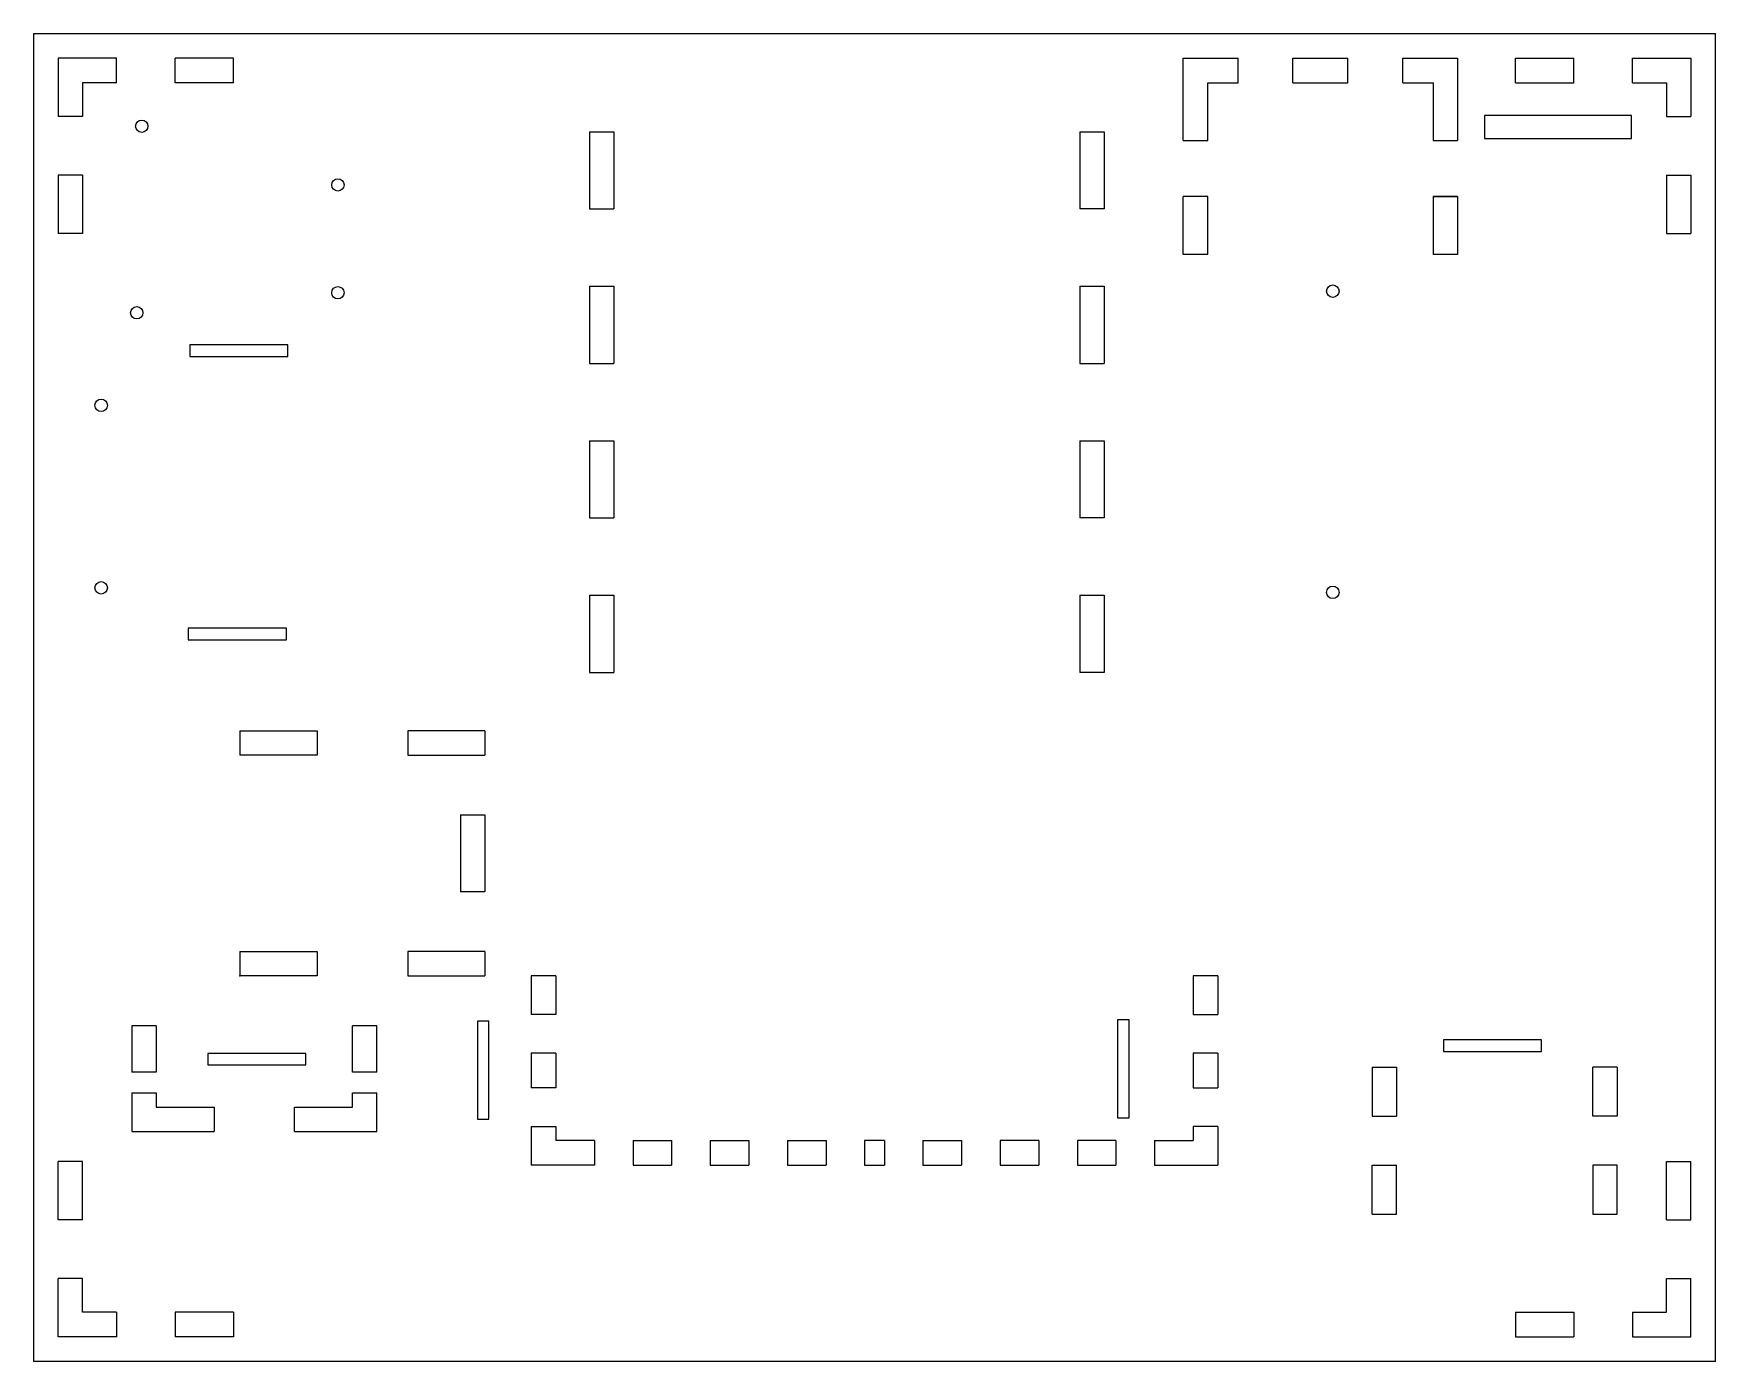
# Model space of a CAD drawing. Header units: millimetres. Extents: x 0 to 436, y 0 to 344.
import ezdxf

# ---------------------------------------------------------------- set-up
doc = ezdxf.new("R2010")
doc.units = ezdxf.units.MM
doc.layers.add('CAD', color=7, linetype='Continuous')

msp = doc.modelspace()

# ---------------------------------------------------------------- linework, layer by layer
at = {"layer": 'CAD', "linetype": 'Continuous'}
for p, q in [((0, 343.81), (435.6, 343.81)), ((0, 343.81), (0, 0)), ((435.6, 0), (435.6, 343.81)), ((6.35, 337.46), (6.35, 322.33)), ((21.48, 337.46), (6.35, 337.46)), ((21.48, 331.11), (21.48, 337.46)), ((36.62, 331.11), (36.62, 337.46)), ((51.75, 337.46), (36.62, 337.46)), ((51.75, 331.11), (51.75, 337.46)), ((297.75, 337.46), (311.97, 337.46)), ((297.75, 316.11), (297.75, 337.46)), ((311.97, 331.11), (311.97, 337.46)), ((326.19, 331.11), (326.19, 337.46)), ((326.19, 337.46), (340.41, 337.46)), ((340.41, 331.11), (340.41, 337.46)), ((354.63, 331.11), (354.63, 337.46)), ((354.63, 337.46), (368.85, 337.46)), ((368.85, 337.46), (368.85, 316.11)), ((383.85, 331.11), (383.85, 337.46)), ((383.85, 337.46), (398.98, 337.46)), ((398.98, 331.11), (398.98, 337.46)), ((414.12, 331.11), (414.12, 337.46)), ((414.12, 337.46), (429.25, 337.46)), ((429.25, 337.46), (429.25, 322.33)), ((12.7, 331.11), (12.7, 322.33)), ((21.48, 331.11), (12.7, 331.11)), ((51.75, 331.11), (36.62, 331.11)), ((304.1, 331.11), (311.97, 331.11)), ((304.1, 316.11), (304.1, 331.11)), ((326.19, 331.11), (340.41, 331.11)), ((354.63, 331.11), (362.5, 331.11)), ((362.5, 331.11), (362.5, 316.11)), ((383.85, 331.11), (398.98, 331.11)), ((414.12, 331.11), (422.9, 331.11)), ((422.9, 331.11), (422.9, 322.33)), ((413.91, 322.64), (375.81, 322.64)), ((375.81, 322.64), (375.81, 316.64)), ((413.91, 316.64), (413.91, 322.64)), ((12.7, 322.33), (6.35, 322.33)), ((143.95, 318.41), (143.95, 298.41)), ((143.95, 318.41), (150.3, 318.41)), ((150.3, 318.41), (150.3, 298.41)), ((270.95, 318.41), (270.95, 298.41)), ((270.95, 318.41), (277.3, 318.41)), ((277.3, 318.41), (277.3, 298.41)), ((422.9, 322.33), (429.25, 322.33)), ((297.75, 316.11), (304.1, 316.11)), ((362.5, 316.11), (368.85, 316.11)), ((375.81, 316.64), (413.91, 316.64)), ((12.7, 307.2), (6.35, 307.2)), ((6.35, 307.2), (6.35, 292.06)), ((12.7, 307.2), (12.7, 292.06)), ((422.9, 307.2), (429.25, 307.2)), ((422.9, 307.2), (422.9, 292.06)), ((429.25, 307.2), (429.25, 292.06)), ((297.75, 286.66), (297.75, 301.66)), ((304.1, 301.66), (297.75, 301.66)), ((304.1, 286.66), (304.1, 301.66)), ((362.5, 301.66), (368.85, 301.66)), ((368.85, 301.66), (362.5, 301.66)), ((362.5, 301.66), (362.5, 286.66)), ((368.85, 301.66), (368.85, 286.66)), ((143.95, 298.41), (150.3, 298.41)), ((277.3, 298.41), (270.95, 298.41)), ((12.7, 292.06), (6.35, 292.06)), ((422.9, 292.06), (429.25, 292.06)), ((304.1, 286.66), (297.75, 286.66)), ((368.85, 286.66), (362.5, 286.66)), ((143.95, 278.41), (143.95, 258.41)), ((143.95, 278.41), (150.3, 278.41)), ((150.3, 278.41), (150.3, 258.41)), ((270.95, 278.41), (270.95, 258.41)), ((270.95, 278.41), (277.3, 278.41)), ((277.3, 278.41), (277.3, 258.41)), ((65.82, 263.22), (40.42, 263.22)), ((40.42, 263.22), (40.42, 260.22)), ((65.82, 260.22), (65.82, 263.22)), ((40.42, 260.22), (65.82, 260.22)), ((143.95, 258.41), (150.3, 258.41)), ((270.95, 258.41), (277.3, 258.41)), ((143.95, 238.41), (143.95, 218.41)), ((143.95, 238.41), (150.3, 238.41)), ((150.3, 238.41), (150.3, 218.41)), ((270.95, 238.41), (270.95, 218.41)), ((270.95, 238.41), (277.3, 238.41)), ((277.3, 238.41), (277.3, 218.41)), ((143.95, 218.41), (150.3, 218.41)), ((277.3, 218.41), (270.95, 218.41)), ((143.95, 198.41), (143.95, 178.41)), ((143.95, 198.41), (150.3, 198.41)), ((150.3, 198.41), (150.3, 178.41)), ((270.95, 198.41), (270.95, 178.41)), ((270.95, 198.41), (277.3, 198.41)), ((277.3, 198.41), (277.3, 178.41)), ((65.46, 189.84), (40.06, 189.84)), ((40.06, 189.84), (40.06, 186.84)), ((65.46, 186.84), (65.46, 189.84)), ((40.06, 186.84), (65.46, 186.84)), ((143.95, 178.41), (150.3, 178.41)), ((277.3, 178.41), (270.95, 178.41)), ((53.4, 163.3), (53.4, 156.95)), ((53.4, 163.3), (73.4, 163.3)), ((73.4, 163.3), (73.4, 156.95)), ((96.9, 163.3), (96.9, 156.95)), ((116.9, 163.3), (96.9, 163.3)), ((116.9, 163.3), (116.9, 156.95)), ((73.4, 156.95), (53.4, 156.95)), ((96.9, 156.95), (116.9, 156.95)), ((110.55, 141.55), (116.9, 141.55)), ((110.55, 141.55), (110.55, 121.55)), ((116.9, 141.55), (116.9, 121.55)), ((116.9, 121.55), (110.55, 121.55)), ((53.4, 106.15), (53.4, 99.8)), ((53.4, 106.15), (73.4, 106.15)), ((73.4, 106.15), (73.4, 99.8)), ((96.9, 106.15), (96.9, 99.8)), ((116.9, 106.15), (96.9, 106.15)), ((116.9, 106.15), (116.9, 99.8)), ((73.4, 99.8), (53.4, 99.8)), ((96.9, 99.8), (116.9, 99.8)), ((128.9, 99.8), (128.9, 89.8)), ((135.25, 99.8), (128.9, 99.8)), ((135.25, 99.8), (135.25, 89.8)), ((300.35, 99.8), (300.35, 89.8)), ((306.7, 99.8), (300.35, 99.8)), ((306.7, 99.8), (306.7, 89.8)), ((117.93, 88.08), (114.93, 88.08)), ((114.93, 88.08), (114.93, 62.68)), ((117.93, 62.68), (117.93, 88.08)), ((135.25, 89.8), (128.9, 89.8)), ((283.77, 88.44), (280.77, 88.44)), ((280.77, 88.44), (280.77, 63.04)), ((283.77, 63.04), (283.77, 88.44)), ((300.35, 89.8), (306.7, 89.8)), ((25.4, 86.9), (25.4, 74.9)), ((31.75, 86.9), (25.4, 86.9)), ((31.75, 86.9), (31.75, 74.9)), ((82.55, 74.9), (82.55, 86.9)), ((88.9, 86.9), (82.55, 86.9)), ((88.9, 74.9), (88.9, 86.9)), ((390.56, 83.27), (365.16, 83.27)), ((365.16, 83.27), (365.16, 80.27)), ((390.56, 80.27), (390.56, 83.27)), ((70.5, 79.76), (45.1, 79.76)), ((45.1, 79.76), (45.1, 76.76)), ((70.5, 76.76), (70.5, 79.76)), ((128.9, 79.8), (128.9, 70.8)), ((135.25, 79.8), (128.9, 79.8)), ((135.25, 79.8), (135.25, 70.8)), ((300.35, 79.8), (300.35, 70.8)), ((306.7, 79.8), (300.35, 79.8)), ((306.7, 79.8), (306.7, 70.8)), ((365.16, 80.27), (390.56, 80.27)), ((31.75, 74.9), (25.4, 74.9)), ((45.1, 76.76), (70.5, 76.76)), ((88.9, 74.9), (82.55, 74.9)), ((346.7, 76.2), (346.7, 63.5)), ((346.7, 76.2), (353.05, 76.2)), ((353.05, 76.2), (353.05, 63.5)), ((410.2, 76.2), (403.85, 76.2)), ((403.85, 63.5), (403.85, 76.2)), ((410.2, 76.2), (410.2, 63.5)), ((135.25, 70.8), (128.9, 70.8)), ((300.35, 70.8), (306.7, 70.8)), ((25.4, 69.5), (31.75, 69.5)), ((25.4, 69.5), (25.4, 59.5)), ((31.75, 69.5), (31.75, 65.85)), ((31.75, 65.85), (46.75, 65.85)), ((46.75, 65.85), (46.75, 59.5)), ((67.55, 59.5), (67.55, 65.85)), ((67.55, 65.85), (82.55, 65.85)), ((82.55, 65.85), (82.55, 69.5)), ((82.55, 69.5), (88.9, 69.5)), ((88.9, 59.5), (88.9, 69.5)), ((114.93, 62.68), (117.93, 62.68)), ((280.77, 63.04), (283.77, 63.04)), ((346.7, 63.5), (353.05, 63.5)), ((410.2, 63.5), (403.85, 63.5)), ((25.4, 59.5), (46.75, 59.5)), ((67.55, 59.5), (88.9, 59.5)), ((128.9, 60.8), (128.9, 50.8)), ((128.9, 60.8), (135.25, 60.8)), ((135.25, 60.8), (135.25, 57.15)), ((145.25, 57.15), (135.25, 57.15)), ((145.25, 57.15), (145.25, 50.8)), ((155.25, 57.15), (155.25, 50.8)), ((155.25, 57.15), (165.25, 57.15)), ((165.25, 57.15), (165.25, 50.8)), ((175.25, 57.15), (175.25, 50.8)), ((175.25, 57.15), (185.25, 57.15)), ((185.25, 57.15), (185.25, 50.8)), ((195.25, 57.15), (195.25, 50.8)), ((195.25, 57.15), (205.25, 57.15)), ((205.25, 57.15), (205.25, 50.8)), ((215.25, 57.15), (215.25, 50.8)), ((220.35, 57.15), (215.25, 57.15)), ((220.35, 57.15), (220.35, 50.8)), ((230.35, 57.15), (230.35, 50.8)), ((230.35, 57.15), (240.35, 57.15)), ((240.35, 57.15), (240.35, 50.8)), ((250.35, 57.15), (250.35, 50.8)), ((260.35, 57.15), (250.35, 57.15)), ((260.35, 57.15), (260.35, 50.8)), ((270.35, 57.15), (270.35, 50.8)), ((280.35, 57.15), (270.35, 57.15)), ((280.35, 57.15), (280.35, 50.8)), ((290.35, 57.15), (300.35, 57.15)), ((290.35, 57.15), (290.35, 50.8)), ((306.7, 60.8), (300.35, 60.8)), ((300.35, 60.8), (300.35, 57.15)), ((306.7, 60.8), (306.7, 50.8)), ((12.7, 51.75), (6.35, 51.75)), ((6.35, 36.61), (6.35, 51.75)), ((12.7, 36.61), (12.7, 51.75)), ((145.25, 50.8), (128.9, 50.8)), ((155.25, 50.8), (165.25, 50.8)), ((175.25, 50.8), (185.25, 50.8)), ((195.25, 50.8), (205.25, 50.8)), ((215.25, 50.8), (220.35, 50.8)), ((230.35, 50.8), (240.35, 50.8)), ((250.35, 50.8), (260.35, 50.8)), ((270.35, 50.8), (280.35, 50.8)), ((290.35, 50.8), (306.7, 50.8)), ((346.7, 38.1), (346.7, 50.8)), ((346.7, 50.8), (353.05, 50.8)), ((353.05, 38.1), (353.05, 50.8)), ((410.2, 50.8), (403.85, 50.8)), ((403.85, 50.8), (403.85, 38.1)), ((410.2, 38.1), (410.2, 50.8)), ((422.9, 51.75), (429.25, 51.75)), ((422.9, 36.61), (422.9, 51.75)), ((429.25, 36.61), (429.25, 51.75)), ((12.7, 36.61), (6.35, 36.61)), ((346.7, 38.1), (353.05, 38.1)), ((403.85, 38.1), (410.2, 38.1)), ((422.9, 36.61), (429.25, 36.61)), ((6.35, 6.35), (6.35, 21.48)), ((12.7, 21.48), (6.35, 21.48)), ((12.7, 12.7), (12.7, 21.48)), ((422.9, 12.7), (422.9, 21.48)), ((422.9, 21.48), (429.25, 21.48)), ((429.25, 6.35), (429.25, 21.48)), ((21.48, 12.7), (12.7, 12.7)), ((21.48, 12.7), (21.48, 6.35)), ((36.62, 12.7), (36.62, 6.35)), ((51.75, 12.7), (36.62, 12.7)), ((51.75, 12.7), (51.75, 6.35)), ((383.85, 12.7), (383.85, 6.35)), ((383.85, 12.7), (398.98, 12.7)), ((398.98, 12.7), (398.98, 6.35)), ((414.12, 12.7), (414.12, 6.35)), ((414.12, 12.7), (422.9, 12.7)), ((21.48, 6.35), (6.35, 6.35)), ((51.75, 6.35), (36.62, 6.35)), ((383.85, 6.35), (398.98, 6.35)), ((414.12, 6.35), (429.25, 6.35)), ((435.6, 0), (0, 0))]:
    msp.add_line(p, q, dxfattribs=at)
for centre, radius in [((28, 319.83), 1.6), ((78.8, 304.63), 1.6), ((78.8, 276.73), 1.6), ((336.5, 277.13), 1.62), ((26.7, 271.53), 1.6), ((17.5, 247.57), 1.62), ((17.5, 200.32), 1.62), ((336.5, 199.13), 1.62)]:
    msp.add_circle(centre, radius, dxfattribs=at)
at = {"layer": 'CAD'}
msp.add_point((53.4, 99.8), dxfattribs=at)

doc.saveas('drawing.dxf')
